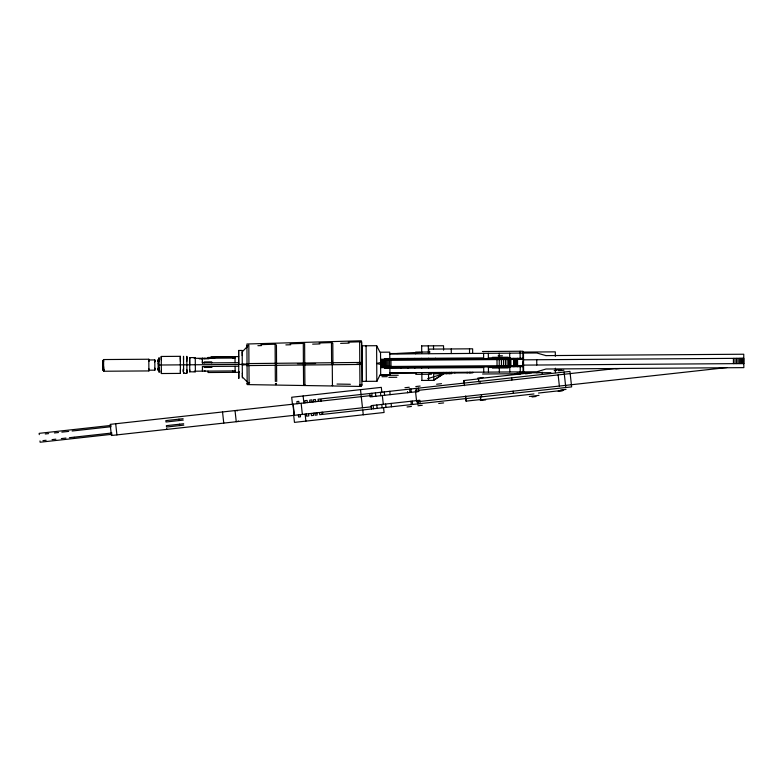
<?xml version="1.0" encoding="UTF-8"?>
<svg xmlns="http://www.w3.org/2000/svg" width="783" height="783" viewBox="0 0 783 783"><rect width="100%" height="100%" fill="white"/><g stroke="black" fill="none" stroke-linecap="round" stroke-linejoin="round"><path stroke-width="1.17" d="M148.809 359.24L148.819 360.66L148.809 359.24L103.581 359.554L103.591 360.973M103.669 371.24L103.659 369.83L103.669 371.24L148.897 370.927L148.878 368.705M148.887 370.202L154.877 370.153L154.858 368.167M148.819 359.974L154.809 359.926L154.858 368.656M154.809 359.926L154.819 361.922M154.877 370.153L154.868 368.862M158.195 369.282L158.146 363.596M159.066 359.71L159.066 361.129M161.259 357.929L161.269 359.828M180.325 359.779L180.305 356.324L161.259 356.461L161.347 371.034M180.393 369.948L180.423 373.403L161.376 373.53L161.347 370.173M180.315 357.919L180.315 358.634M180.305 356.324L180.305 357.469M180.423 371.808L180.403 371.093M183.525 357.9L183.525 358.614M186.922 369.899C188.82 375.86 180.658 373.608 183.594 368.441M186.843 357.87L186.843 358.594M186.941 371.768L186.931 371.044M189.77 371.749L195.378 371.954L195.251 357.567L189.652 357.606L189.76 371.994L189.75 369.879M238.678 362.676L202.366 362.93L202.406 358.271L202.406 360.16M238.707 366.238L202.386 366.493L202.494 371.152L202.464 369.263M242.201 353.573L242.192 350.451L238.629 350.471L238.698 364.457M242.387 377.935L242.358 375.292M275.107 344.197L275.215 363.919M303.295 343.394L303.403 363.645L303.902 363.684L304.734 363.635L304.626 343.375M332.139 343.306L332.139 342.582M348.239 342.142L361.57 341.76L362.47 381.39L376.848 381.282L380.342 374.431M361.883 384.688L361.873 385.442L362.216 345.802L376.603 345.704L380.186 352.507M366.082 346.38L366.092 345.773L366.336 381.36L366.327 380.753M376.594 346.311L376.603 345.704L376.848 381.282L376.838 380.685M248.191 384.052L247.222 383.318M303.608 384.473L304.244 385.295L304.89 384.473M359.984 384.913L359.994 385.627M248.505 383.993L247.281 384.15L247.859 382.838M304.89 384.619L303.608 384.619M247.281 383.494L247.859 383.171M361.756 364.124L362.363 363.596L361.756 363.077M421.9 380.45L433.753 380.362L443.736 373.716L427.645 378.678M433.831 379.765L443.736 373.716M523.475 353.064L523.612 371.876L520.255 373.736L482.582 374M303.403 363.645L304.734 363.635M359.955 384.707L359.788 364.144L360.454 364.095M332.775 385.608L332.109 385.608M517.299 373.755L519.432 373.119M521.028 372.649L522.085 372.336M522.604 372.179L523.631 371.876M380.616 362.49L376.701 363.498L380.626 364.447M514.509 373.775L517.925 373.06M246.723 364.486L242.28 365.113L242.201 354.552M360.63 386.107L361.266 384.913M477.845 378.091L483.17 377.504M531.628 372.747L478.403 378.629L478.785 381.996M555.832 370.075L560.168 369.596M479.225 378.835L463.722 380.548L463.967 382.779M525.51 373.824L527.899 373.56M536.267 372.639L539.908 372.336M554.178 370.662L556.566 370.398M558.954 370.134L561.352 369.87M404.938 387.732L409.274 387.252M415.802 386.538L420.148 386.058M436.601 384.238L441.534 383.69M558.592 370.77L563.917 370.183M371.083 395.562L110.178 424.366L111.401 435.505L371.269 406.817M418.543 390.326L615.898 368.539M615.947 368.93L619.774 368.509M111.069 425.414L39.15 433.351L39.287 434.634M45.267 433.978L48.624 433.606M54.448 432.96L58.48 432.519M61.857 432.147L68.698 431.394M72.153 431.012L111.215 426.696M183.114 418.709L165.839 420.618L165.986 421.998L183.271 420.089M183.672 423.74L166.387 425.649L166.544 427.029L183.819 425.12M42.957 440.623L46.138 440.271M52.06 439.615L55.847 439.194M61.377 438.588L65.958 438.079M69.393 437.697L74.013 437.188M74.356 437.149L111.91 433.009M112.047 434.291L40.129 442.229L39.992 440.946M419.091 401.542L726.781 367.57M407.062 406.954L411.398 406.475M417.926 405.76L422.262 405.281M438.725 403.46L443.648 402.912M560.716 389.993L566.031 389.405M538.518 393.046L563.603 390.277M481.506 399.438L465.993 401.15L465.631 397.793M533.967 393.947L480.752 399.819L480.38 396.452M558.171 391.275L562.507 390.795M480.312 400.465L485.636 399.878M529.347 396.452L539.007 395.386M532.058 396.952L536.003 396.511M247.222 364.164L248.025 364.154M275.41 363.889L276.213 363.88M331.786 363.341L332.726 363.332M359.974 363.067L360.914 363.058M304.538 364.408L303.598 364.408M332.726 364.291L331.786 364.291M396.717 353.524L419.942 352.497M248.025 364.653L247.222 364.643M276.213 364.535L275.41 364.526M260.954 344.628L275.499 344.207M290.053 343.796L303.383 343.414M319.141 342.964L331.268 342.621M257.901 345.685L261.542 345.587M285.873 344.892L290.738 344.755M312.642 344.138L319.934 343.933M340.615 343.355L349.13 343.111M360.444 364.183L361.12 364.134L359.808 364.154M297.432 363.704L315.618 363.527M421.655 345.91L443.54 345.753L443.57 350.138M482.426 351.508L522.936 351.224L523.073 371.876L520.245 373.736L520.225 365.563M430.073 351.998L415.646 352.096L415.665 353.818M522.682 352.086L555.304 351.861L555.333 356.285M390.091 353.564L416.321 353.387M389.464 354.004L536.717 352.976L545.957 355.609M498.115 355.825L502.412 355.795M545.927 355.609L743.752 354.229L743.85 367.628L546.025 369.008L536.825 371.778L389.591 372.806M194.164 358.33L235.037 358.046L232.649 358.066L232.688 357.312L207.926 357.479L207.935 358.232M214.679 358.183L211.077 358.213L211.067 356.794L238.688 356.608L238.746 372.307M199.234 358.829L208.992 358.761M492.37 357.342L508.177 357.224M384.375 358.585L482.739 357.9M488.357 357.919L493.202 357.89M507.697 357.782L510.125 357.772L510.125 358.379M380.558 359.289L522.956 358.291M522.956 359.397L380.558 360.395L380.695 366.542M523.524 359.828L743.781 358.291L743.674 363.576M159.076 359.837L159.047 357.704L159.096 365.015L242.27 364.428M523.563 365.113L743.821 363.576M211.723 367.413L204.216 367.462L204.216 366.483M380.607 366.542L522.995 365.544L523.015 362.01M380.616 367.648L523.015 366.65M488.426 367.511L493.27 367.472M507.766 367.374L510.193 367.354L510.173 366.738M384.443 368.294L482.808 367.609M492.448 368.03L508.245 367.922M194.262 371.201L235.135 370.917M238.795 372.307L208.024 372.522L208.014 371.113M416.527 373.051L390.228 373.237L390.247 375.321M521.605 372.865L550.87 372.669M431.433 374.235L415.802 374.343L415.793 372.62M379.931 375.4L398.263 375.263M381.938 376.711L387.262 376.672M388.848 377.328L396.824 377.269M356.842 364.144L361.697 364.124M249.65 382.642L247.222 382.603L247.222 384.6L361.296 386.45L361.296 384.453M337.023 384.061L350.373 384.277M246.714 364.31L242.27 363.752L242.339 374.313M360.806 384.825L360.953 385.647L359.984 385.256M242.378 376.975L247.428 382.094M564.083 372.062L565.796 387.536M558.142 374.91L559.375 386.048M542.071 372.091L542.335 374.46M511.642 377.846L511.876 380.019M513.11 391.157L513.354 393.33M479.93 381.35L480.165 383.523M481.398 394.661L481.643 396.824M463.947 380.518L464.505 385.647M465.65 396.002L466.218 401.121M418.474 388.133L418.846 391.49L370.173 396.864L369.801 393.506M420.187 403.617L419.815 400.26L371.142 405.633L371.514 408.98M416.801 388.319L417.173 391.676M418.132 400.446L418.504 403.793M415.92 388.417L416.292 391.764M417.261 400.544L417.633 403.891M415.43 390.668L416.664 401.806M410.879 388.975L411.241 392.322M412.21 401.102L412.582 404.449M409.597 389.112L409.959 392.469M410.928 401.239L411.3 404.596M407.542 391.539L407.669 392.723M389.777 391.304L390.149 394.652M391.118 403.431L391.49 406.778M384.257 391.911L384.629 395.268M385.598 404.038L385.97 407.385M381.85 392.175L381.311 387.35L291.687 397.245L292.48 404.429M382.329 395.444L383.318 404.371M383.553 407.659L384.091 412.484L294.467 422.38L293.605 414.638M380.45 392.332L380.822 395.689M381.791 404.459L382.163 407.806M375.419 392.89L375.791 396.237M376.76 405.017L377.132 408.364M371.778 393.291L372.15 396.638M373.119 405.418L373.481 408.765M360.493 389.65L361.139 395.484M361.266 396.648L362.5 407.786M362.754 410.116L363.273 414.784M321.363 401.053L321.118 398.88L569.926 371.416L571.639 386.89L322.831 414.364L322.586 412.191M320.472 401.15L320.237 398.978L318.064 399.222L318.309 401.385M321.705 412.289L321.94 414.461L319.777 414.696L319.533 412.533M315.686 401.679L315.441 399.506L313.474 399.731L313.709 401.894M316.909 412.817L317.154 414.99L315.177 415.205L314.942 413.033M312.133 402.071L311.898 399.898L309.725 400.142L309.97 402.305M313.366 413.209L313.601 415.381L311.438 415.616L311.194 413.453M307.347 402.599L307.102 400.426L304.841 400.681L305.076 402.854M308.571 413.737L308.815 415.91L306.544 416.155L306.31 413.992M303.129 395.983L303.902 402.981M305.125 414.119L305.899 421.117M301.142 403.284L302.365 414.422M299.008 403.519L298.763 401.356L296.894 401.562L297.129 403.725M300.232 414.657L300.476 416.83L298.597 417.036L298.362 414.863M293.155 404.165L294.379 415.303M292.92 404.194L294.154 415.333M237.043 410.361L237.112 411.006M238.198 420.853L238.277 421.499M235.027 410.586L236.26 421.724M222.538 411.966L223.762 423.104M178.925 419.169L179.072 420.549M179.483 424.2L179.63 425.58M166.72 428.595L166.808 429.387M115.698 423.76L116.921 434.898M362.216 345.802L362.226 346.409M362.451 380.783L362.47 381.39M361.57 341.76L361.609 344.686M332.442 385.05L332.266 364.261M249.102 383.807L248.955 365.798M238.629 350.471L238.688 356.51M202.396 358.271L202.406 359.133M186.951 373.354L186.941 372.209M183.633 373.383L183.623 372.238M180.423 373.403L180.413 372.258M161.259 356.461L161.269 357.606M161.376 373.53L161.357 372.395M148.897 370.927L148.878 369.517M103.581 359.554L103.591 361.785M304.9 383.934L304.744 364.369M303.569 383.934L303.413 364.379M246.958 347.593L246.939 345.655L247.027 364.203M189.682 358.575L189.672 357.606L189.711 364.8M186.843 357.43L186.834 356.285L186.853 359.73M183.525 357.449L183.516 356.304L183.535 359.759M159.135 369.762L159.145 370.496L159.115 367.756M523.015 362.284L523.015 362.94M276.683 381.546L276.556 365.465M275.352 381.546L275.234 365.72M247.164 381.223L247.046 365.818M242.339 373.295L242.358 376.535M159.135 370.183L159.155 372.326L159.096 365.015M158.186 368.137L158.205 370.506L158.195 368.901M148.829 360.953L148.819 360.023L148.829 361.472M743.233 358.291L743.273 363.576M742.578 358.301L742.617 363.586M741.697 358.301L741.726 363.586M740.61 358.311L740.64 363.596M739.348 358.32L739.387 363.606M737.958 358.33L737.997 363.615M736.48 358.34L736.509 363.625M734.943 358.35L734.983 363.635M733.407 358.36L733.446 363.645M555.411 368.206L555.441 372.63M536.737 359.73L536.776 365.015M520.088 351.244L520.176 359.417M517.534 358.33L517.592 366.689M517.074 359.436L517.123 365.583M516.633 359.446L516.672 365.592M516.222 359.446L516.261 365.592M515.831 359.446L515.88 365.592M515.478 359.456L515.517 365.602M515.155 359.456L515.194 365.602M514.852 359.456L514.901 365.602M514.588 359.456L514.627 365.602M514.353 359.456L514.392 365.602M514.147 359.466L514.186 365.602M513.971 359.466L514.01 365.612M513.814 358.36L513.873 366.718M510.819 359.485L510.868 365.632M510.428 359.485L510.496 365.632M509.684 353.162L509.811 371.964M508.549 359.505L508.598 365.641M507.12 359.514L507.159 365.651M505.417 359.524L505.456 365.671M503.498 359.534L503.538 365.681M501.404 359.554L501.453 365.7M499.211 353.231L499.241 356.373M499.221 359.563L499.26 365.71M499.309 367.433L499.348 372.042M496.999 359.583L497.048 365.73M488.328 353.309L488.357 358.536M488.416 366.894L488.455 372.121M483.6 353.348L483.64 358.565M483.698 366.924L483.728 372.15M472.658 353.417L472.629 348.807L428.82 349.12L428.849 353.73M472.785 372.228L472.795 372.845L428.986 373.148L428.986 372.532M470.847 372.238L470.847 372.855M469.526 348.836L469.555 353.446M469.683 372.248L469.692 372.865M467.157 372.268L467.138 372.884M454.845 372.356L454.854 372.972M451.625 372.375L451.654 373.667L433.684 373.794L433.753 380.362M451.253 348.964L451.282 353.573M451.409 372.375L451.419 372.992M449.52 372.385L449.53 373.677M446.447 372.414L446.457 373.697M443.335 372.434L443.335 373.726M435.456 358.232L435.465 358.908M433.518 345.822L433.537 349.11M428.565 358.271L428.575 358.957M428.634 367.315L428.634 367.99M428.33 345.861L428.379 352.996M428.526 374.46L428.575 380.401M421.665 345.91L421.714 353.035M421.851 373.325L421.9 380.45M421.685 358.32L421.685 358.996M421.743 367.354L421.743 368.039M414.794 358.369L414.794 359.045M414.853 367.403L414.863 368.079M407.904 358.418L407.904 359.094M407.963 367.452L407.972 368.127M401.013 358.467L401.013 359.143M401.072 367.501L401.082 368.176M390.962 360.317L391.011 366.464M389.807 359.221L389.758 352.154L380.528 352.223L380.685 374.714L389.954 374.646L389.865 367.579M389.591 360.327L389.64 366.473M388.251 360.337L388.29 366.483M386.959 360.346L386.998 366.493M385.735 360.356L385.774 366.503M384.6 360.366L384.649 366.513M383.582 360.376L383.631 366.522M382.691 360.376L382.73 366.522M381.938 360.386L381.987 366.532M381.341 360.386L381.39 366.532M380.91 360.395L380.949 366.542M238.756 371.445L238.815 378.443L238.786 371.445M235.017 356.627L235.057 362.705M235.096 366.268L235.145 372.336M232.786 370.936L232.805 372.346M211.674 362.862L211.684 361.883L204.177 361.932L204.177 362.921M211.713 366.424L211.713 367.413M204.823 358.252L204.813 358.79M204.911 370.594L204.901 371.132M186.922 370.858L186.853 360.552M183.604 370.878L183.525 358.81M180.403 370.897L180.325 360.591M148.878 369.214L148.819 360.953M359.779 363.097L359.661 342.533M332.922 363.361L332.804 343.297M332.246 361.345L332.256 363.371M331.591 363.371L331.473 343.316M276.546 363.909L276.438 344.853M248.935 364.173L248.837 344.97L242.201 351.89L242.211 355.56M202.406 361.492L202.415 363.048M186.843 358.78L186.863 361.227M180.315 358.829L180.335 361.266M158.156 363.88L158.127 359.534L158.137 361.903M103.591 361.266L103.65 369.527L103.64 366.728M102.955 365.407L102.925 361.785L102.974 369.018L102.974 366.542M361.296 342.768L361.296 340.771L246.948 344.001L246.948 345.998M102.925 360.992L102.925 361.58L102.925 360.288L102.945 362.284L102.925 360.973M102.994 370.339L102.974 368.529L102.994 370.339M102.994 369.664L102.994 369.664M154.809 360.63L154.809 361.217L154.809 360.63M158.137 361.208L158.137 360.611L158.146 361.198M161.367 372.062L161.357 371.328L161.367 372.062M275.41 383.866C276.223 386.371 277.378 382.104 275.41 383.866M361.687 362.441L246.459 363.596L246.459 365.592L361.687 364.438L361.687 362.441M103.659 370.457L103.64 369.018L103.659 370.457"/></g></svg>
